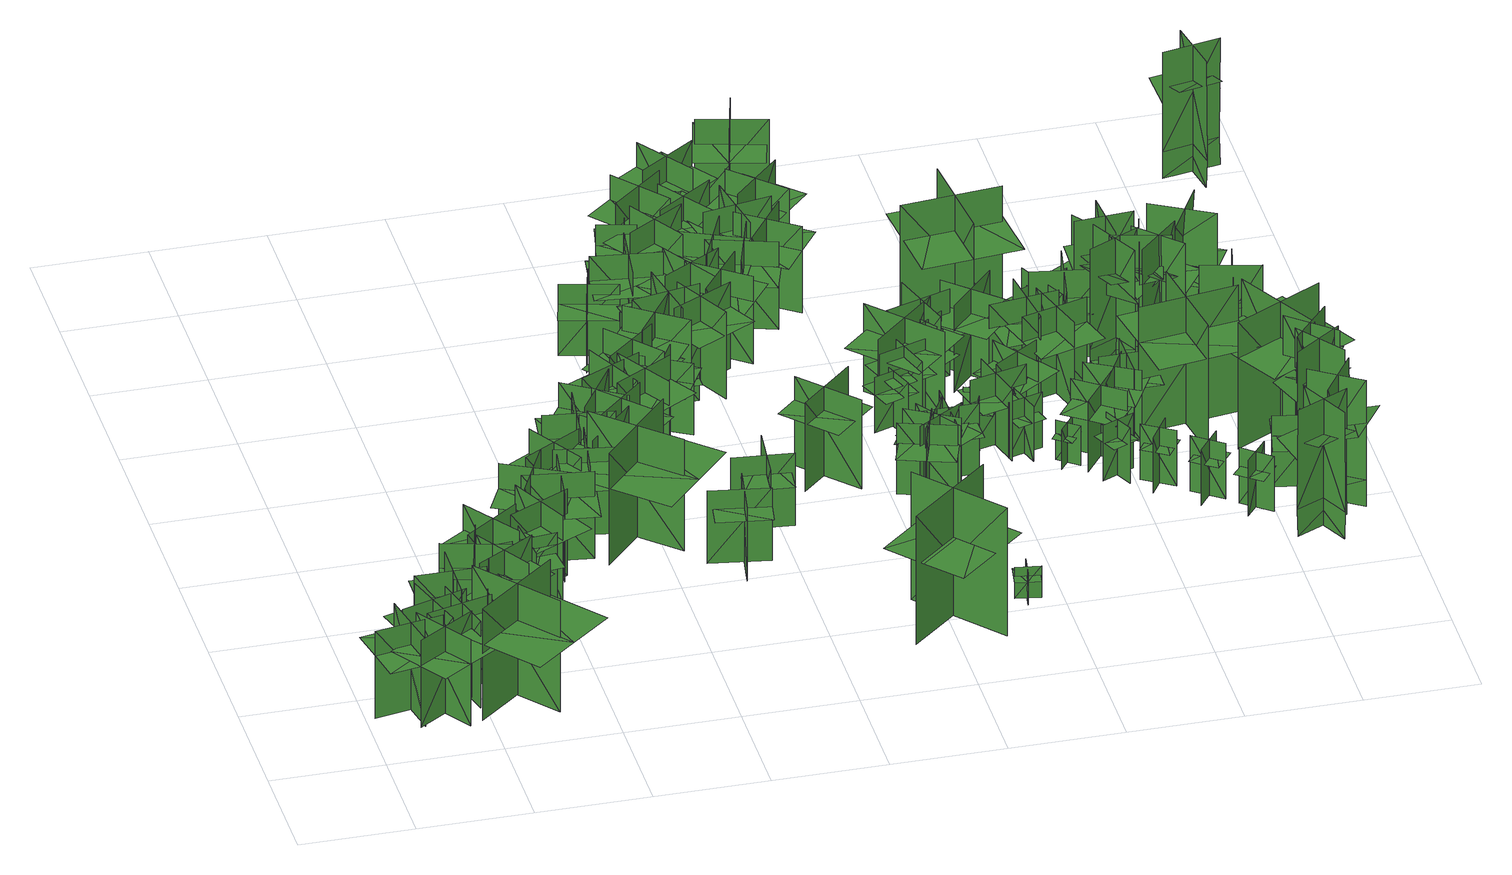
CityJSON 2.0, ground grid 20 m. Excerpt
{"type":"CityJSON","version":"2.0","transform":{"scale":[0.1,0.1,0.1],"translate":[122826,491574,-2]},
"CityObjects":{
"tree1":{"type":"SolitaryVegetationObject","geometry":[{"type":"MultiSurface","lod":"1","boundaries":[[[0,1,2]],[[0,2,3]],[[4,5,6]],[[4,6,7]],[[8,9,10]],[[8,10,11]],[[8,11,12]],[[8,12,13]]]}]},
"tree2":{"type":"SolitaryVegetationObject","geometry":[{"type":"MultiSurface","lod":"1","boundaries":[[[14,15,16]],[[14,16,17]],[[18,19,20]],[[18,20,21]],[[22,23,24]],[[22,24,25]],[[22,25,26]],[[22,26,27]]]}]},
"tree3":{"type":"SolitaryVegetationObject","geometry":[{"type":"MultiSurface","lod":"1","boundaries":[[[28,29,30]],[[28,30,31]],[[32,33,34]],[[32,34,35]],[[36,37,38]],[[36,38,39]],[[36,39,40]],[[36,40,41]]]}]},
"tree4":{"type":"SolitaryVegetationObject","geometry":[{"type":"MultiSurface","lod":"1","boundaries":[[[42,43,44]],[[42,44,45]],[[46,47,48]],[[46,48,49]],[[50,51,52]],[[50,52,53]],[[50,53,54]],[[50,54,55]]]}]},
"tree5":{"type":"SolitaryVegetationObject","geometry":[{"type":"MultiSurface","lod":"1","boundaries":[[[56,57,58]],[[56,58,59]],[[60,61,62]],[[60,62,63]],[[64,65,66]],[[64,66,67]],[[64,67,68]],[[64,68,69]]]}]},
"tree6":{"type":"SolitaryVegetationObject","geometry":[{"type":"MultiSurface","lod":"1","boundaries":[[[70,71,72]],[[70,72,73]],[[74,75,76]],[[74,76,77]],[[78,79,80]],[[78,80,81]],[[78,81,82]],[[78,82,83]]]}]},
"tree7":{"type":"SolitaryVegetationObject","geometry":[{"type":"MultiSurface","lod":"1","boundaries":[[[84,85,86]],[[84,86,87]],[[88,89,90]],[[88,90,91]],[[92,93,94]],[[92,94,95]],[[92,95,96]],[[92,96,97]]]}]},
"tree8":{"type":"SolitaryVegetationObject","geometry":[{"type":"MultiSurface","lod":"1","boundaries":[[[98,99,100]],[[98,100,101]],[[102,103,104]],[[102,104,105]],[[106,107,108]],[[106,108,109]],[[106,109,110]],[[106,110,111]]]}]},
"tree9":{"type":"SolitaryVegetationObject","geometry":[{"type":"MultiSurface","lod":"1","boundaries":[[[112,113,114]],[[112,114,115]],[[116,117,118]],[[116,118,119]],[[120,121,122]],[[120,122,123]],[[120,123,124]],[[120,124,125]]]}]},
"tree10":{"type":"SolitaryVegetationObject","geometry":[{"type":"MultiSurface","lod":"1","boundaries":[[[126,127,128]],[[126,128,129]],[[130,131,132]],[[130,132,133]],[[134,135,136]],[[134,136,137]],[[134,137,138]],[[134,138,139]]]}]},
"tree11":{"type":"SolitaryVegetationObject","geometry":[{"type":"MultiSurface","lod":"1","boundaries":[[[140,141,142]],[[140,142,143]],[[144,145,146]],[[144,146,147]],[[148,149,150]],[[148,150,151]],[[148,151,152]],[[148,152,153]]]}]},
"tree12":{"type":"SolitaryVegetationObject","geometry":[{"type":"MultiSurface","lod":"1","boundaries":[[[154,155,156]],[[154,156,157]],[[158,159,160]],[[158,160,161]],[[162,163,164]],[[162,164,165]],[[162,165,166]],[[162,166,167]]]}]},
"tree13":{"type":"SolitaryVegetationObject","geometry":[{"type":"MultiSurface","lod":"1","boundaries":[[[168,169,170]],[[168,170,171]],[[172,173,174]],[[172,174,175]],[[176,177,178]],[[176,178,179]],[[176,179,180]],[[176,180,181]]]}]},
"tree14":{"type":"SolitaryVegetationObject","geometry":[{"type":"MultiSurface","lod":"1","boundaries":[[[182,183,184]],[[182,184,185]],[[186,187,188]],[[186,188,189]],[[190,191,192]],[[190,192,193]],[[190,193,194]],[[190,194,195]]]}]},
"tree15":{"type":"SolitaryVegetationObject","geometry":[{"type":"MultiSurface","lod":"1","boundaries":[[[196,197,198]],[[196,198,199]],[[200,201,202]],[[200,202,203]],[[204,205,206]],[[204,206,207]],[[204,207,208]],[[204,208,209]]]}]},
"tree16":{"type":"SolitaryVegetationObject","geometry":[{"type":"MultiSurface","lod":"1","boundaries":[[[210,211,212]],[[210,212,213]],[[214,215,216]],[[214,216,217]],[[218,219,220]],[[218,220,221]],[[218,221,222]],[[218,222,223]]]}]},
"tree17":{"type":"SolitaryVegetationObject","geometry":[{"type":"MultiSurface","lod":"1","boundaries":[[[224,225,226]],[[224,226,227]],[[228,229,230]],[[228,230,231]],[[232,233,234]],[[232,234,235]],[[232,235,236]],[[232,236,237]]]}]},
"tree18":{"type":"SolitaryVegetationObject","geometry":[{"type":"MultiSurface","lod":"1","boundaries":[[[238,239,240]],[[238,240,241]],[[242,243,244]],[[242,244,245]],[[246,247,248]],[[246,248,249]],[[246,249,250]],[[246,250,251]]]}]},
"tree19":{"type":"SolitaryVegetationObject","geometry":[{"type":"MultiSurface","lod":"1","boundaries":[[[252,253,254]],[[252,254,255]],[[256,257,258]],[[256,258,259]],[[260,261,262]],[[260,262,263]],[[260,263,264]],[[260,264,265]]]}]},
"tree20":{"type":"SolitaryVegetationObject","geometry":[{"type":"MultiSurface","lod":"1","boundaries":[[[266,267,268]],[[266,268,269]],[[270,271,272]],[[270,272,273]],[[274,275,276]],[[274,276,277]],[[274,277,278]],[[274,278,279]]]}]},
"tree21":{"type":"SolitaryVegetationObject","geometry":[{"type":"MultiSurface","lod":"1","boundaries":[[[280,281,282]],[[280,282,283]],[[284,285,286]],[[284,286,287]],[[288,289,290]],[[288,290,291]],[[288,291,292]],[[288,292,293]]]}]},
"tree22":{"type":"SolitaryVegetationObject","geometry":[{"type":"MultiSurface","lod":"1","boundaries":[[[294,295,296]],[[294,296,297]],[[298,299,300]],[[298,300,301]],[[302,303,304]],[[302,304,305]],[[302,305,306]],[[302,306,307]]]}]},
"tree23":{"type":"SolitaryVegetationObject","geometry":[{"type":"MultiSurface","lod":"1","boundaries":[[[308,309,310]],[[308,310,311]],[[312,313,314]],[[312,314,315]],[[316,317,318]],[[316,318,319]],[[316,319,320]],[[316,320,321]]]}]},
"tree24":{"type":"SolitaryVegetationObject","geometry":[{"type":"MultiSurface","lod":"1","boundaries":[[[322,323,324]],[[322,324,325]],[[326,327,328]],[[326,328,329]],[[330,331,332]],[[330,332,333]],[[330,334,335]],[[330,335,331]]]}]},
"tree25":{"type":"SolitaryVegetationObject","geometry":[{"type":"MultiSurface","lod":"1","boundaries":[[[336,337,338]],[[336,338,339]],[[340,341,342]],[[340,342,343]],[[344,345,346]],[[344,346,347]],[[344,347,348]],[[344,348,349]]]}]},
"tree26":{"type":"SolitaryVegetationObject","geometry":[{"type":"MultiSurface","lod":"1","boundaries":[[[350,351,352]],[[350,352,353]],[[354,355,356]],[[354,356,357]],[[358,359,360]],[[358,360,361]],[[358,361,362]],[[358,362,363]]]}]},
"tree27":{"type":"SolitaryVegetationObject","geometry":[{"type":"MultiSurface","lod":"1","boundaries":[[[364,365,366]],[[364,366,367]],[[368,369,370]],[[368,370,371]],[[372,373,374]],[[372,374,375]],[[372,376,377]],[[372,377,373]]]}]},
"tree28":{"type":"SolitaryVegetationObject","geometry":[{"type":"MultiSurface","lod":"1","boundaries":[[[378,379,380]],[[378,380,381]],[[382,383,384]],[[382,384,385]],[[386,387,388]],[[386,388,389]],[[386,389,390]],[[386,390,391]]]}]},
"tree29":{"type":"SolitaryVegetationObject","geometry":[{"type":"MultiSurface","lod":"1","boundaries":[[[392,393,394]],[[392,394,395]],[[396,397,398]],[[396,398,399]],[[400,401,402]],[[400,402,403]],[[400,403,404]],[[400,404,405]]]}]},
"tree30":{"type":"SolitaryVegetationObject","geometry":[{"type":"MultiSurface","lod":"1","boundaries":[[[406,407,408]],[[406,408,409]],[[410,411,412]],[[410,412,413]],[[414,415,416]],[[414,416,417]],[[414,417,418]],[[414,418,419]]]}]},
"tree31":{"type":"SolitaryVegetationObject","geometry":[{"type":"MultiSurface","lod":"1","boundaries":[[[420,421,422]],[[420,422,423]],[[424,425,426]],[[424,426,427]],[[428,429,430]],[[428,430,431]],[[428,431,432]],[[428,432,433]]]}]},
"tree32":{"type":"SolitaryVegetationObject","geometry":[{"type":"MultiSurface","lod":"1","boundaries":[[[434,435,436]],[[434,436,437]],[[438,439,440]],[[438,440,441]],[[442,443,444]],[[442,444,445]],[[442,445,446]],[[442,446,447]]]}]},
"tree33":{"type":"SolitaryVegetationObject","geometry":[{"type":"MultiSurface","lod":"1","boundaries":[[[448,449,450]],[[448,450,451]],[[452,453,454]],[[452,454,455]],[[456,457,458]],[[456,458,459]],[[456,459,460]],[[456,460,461]]]}]},
"tree34":{"type":"SolitaryVegetationObject","geometry":[{"type":"MultiSurface","lod":"1","boundaries":[[[462,463,464]],[[462,464,465]],[[466,467,468]],[[466,468,469]],[[470,471,472]],[[470,472,473]],[[470,474,475]],[[470,475,471]]]}]},
"tree35":{"type":"SolitaryVegetationObject","geometry":[{"type":"MultiSurface","lod":"1","boundaries":[[[476,477,478]],[[476,478,479]],[[480,481,482]],[[480,482,483]],[[484,485,486]],[[484,486,487]],[[484,487,488]],[[484,488,489]]]}]},
"tree36":{"type":"SolitaryVegetationObject","geometry":[{"type":"MultiSurface","lod":"1","boundaries":[[[490,491,492]],[[490,492,493]],[[494,495,496]],[[494,496,497]],[[498,499,500]],[[498,500,501]],[[498,501,502]],[[498,502,503]]]}]},
"tree37":{"type":"SolitaryVegetationObject","geometry":[{"type":"MultiSurface","lod":"1","boundaries":[[[504,505,506]],[[504,506,507]],[[508,509,510]],[[508,510,511]],[[512,513,514]],[[512,514,515]],[[512,516,517]],[[512,517,513]]]}]},
"tree38":{"type":"SolitaryVegetationObject","geometry":[{"type":"MultiSurface","lod":"1","boundaries":[[[518,519,520]],[[518,520,521]],[[522,523,524]],[[522,524,525]],[[526,527,528]],[[526,528,529]],[[526,529,530]],[[526,530,531]]]}]},
"tree39":{"type":"SolitaryVegetationObject","geometry":[{"type":"MultiSurface","lod":"1","boundaries":[[[532,533,534]],[[532,534,535]],[[536,537,538]],[[536,538,539]],[[540,541,542]],[[540,542,543]],[[540,543,544]],[[540,544,545]]]}]},
"tree40":{"type":"SolitaryVegetationObject","geometry":[{"type":"MultiSurface","lod":"1","boundaries":[[[546,547,548]],[[546,548,549]],[[550,551,552]],[[550,552,553]],[[554,555,556]],[[554,556,557]],[[554,557,558]],[[554,558,559]]]}]},
"tree41":{"type":"SolitaryVegetationObject","geometry":[{"type":"MultiSurface","lod":"1","boundaries":[[[560,561,562]],[[560,562,563]],[[564,565,566]],[[564,566,567]],[[568,569,570]],[[568,570,571]],[[568,571,572]],[[568,572,573]]]}]},
"tree42":{"type":"SolitaryVegetationObject","geometry":[{"type":"MultiSurface","lod":"1","boundaries":[[[574,575,576]],[[574,576,577]],[[578,579,580]],[[578,580,581]],[[582,583,584]],[[582,584,585]],[[582,585,586]],[[582,586,587]]]}]},
"tree43":{"type":"SolitaryVegetationObject","geometry":[{"type":"MultiSurface","lod":"1","boundaries":[[[588,589,590]],[[588,590,591]],[[592,593,594]],[[592,594,595]],[[596,597,598]],[[596,598,599]],[[596,599,600]],[[596,600,601]]]}]},
"tree44":{"type":"SolitaryVegetationObject","geometry":[{"type":"MultiSurface","lod":"1","boundaries":[[[602,603,604]],[[602,604,605]],[[606,607,608]],[[606,608,609]],[[610,611,612]],[[610,612,613]],[[610,613,614]],[[610,614,615]]]}]},
"tree45":{"type":"SolitaryVegetationObject","geometry":[{"type":"MultiSurface","lod":"1","boundaries":[[[616,617,618]],[[616,618,619]],[[620,621,622]],[[620,622,623]],[[624,625,626]],[[624,626,627]],[[624,627,628]],[[624,628,629]]]}]},
"tree46":{"type":"SolitaryVegetationObject","geometry":[{"type":"MultiSurface","lod":"1","boundaries":[[[630,631,632]],[[630,632,633]],[[634,635,636]],[[634,636,637]],[[638,639,640]],[[638,640,641]],[[638,641,642]],[[638,642,643]]]}]},
"tree47":{"type":"SolitaryVegetationObject","geometry":[{"type":"MultiSurface","lod":"1","boundaries":[[[644,645,646]],[[644,646,647]],[[648,649,650]],[[648,650,651]],[[652,653,654]],[[652,654,655]],[[652,655,656]],[[652,656,657]]]}]},
"tree48":{"type":"SolitaryVegetationObject","geometry":[{"type":"MultiSurface","lod":"1","boundaries":[[[658,659,660]],[[658,660,661]],[[662,663,664]],[[662,664,665]],[[666,667,668]],[[666,668,669]],[[666,669,670]],[[666,670,671]]]}]},
"tree49":{"type":"SolitaryVegetationObject","geometry":[{"type":"MultiSurface","lod":"1","boundaries":[[[672,673,674]],[[672,674,675]],[[676,677,678]],[[676,678,679]],[[680,681,682]],[[680,682,683]],[[680,683,684]],[[680,684,685]]]}]},
"tree50":{"type":"SolitaryVegetationObject","geometry":[{"type":"MultiSurface","lod":"1","boundaries":[[[686,687,688]],[[686,688,689]],[[690,691,692]],[[690,692,693]],[[694,695,696]],[[694,696,697]],[[694,697,698]],[[694,698,699]]]}]},
"tree51":{"type":"SolitaryVegetationObject","geometry":[{"type":"MultiSurface","lod":"1","boundaries":[[[700,701,702]],[[700,702,703]],[[704,705,706]],[[704,706,707]],[[708,709,710]],[[708,710,711]],[[708,711,712]],[[708,712,713]]]}]},
"tree52":{"type":"SolitaryVegetationObject","geometry":[{"type":"MultiSurface","lod":"1","boundaries":[[[714,715,716]],[[714,716,717]],[[718,719,720]],[[718,720,721]],[[722,723,724]],[[722,724,725]],[[722,725,726]],[[722,726,727]]]}]},
"tree53":{"type":"SolitaryVegetationObject","geometry":[{"type":"MultiSurface","lod":"1","boundaries":[[[728,729,730]],[[728,730,731]],[[732,733,734]],[[732,734,735]],[[736,737,738]],[[736,738,739]],[[736,739,740]],[[736,740,741]]]}]},
"tree54":{"type":"SolitaryVegetationObject","geometry":[{"type":"MultiSurface","lod":"1","boundaries":[[[742,743,744]],[[742,744,745]],[[746,747,748]],[[746,748,749]],[[750,751,752]],[[750,752,753]],[[750,753,754]],[[750,754,755]]]}]},
"tree55":{"type":"SolitaryVegetationObject","geometry":[{"type":"MultiSurface","lod":"1","boundaries":[[[756,757,758]],[[756,758,759]],[[760,761,762]],[[760,762,763]],[[764,765,766]],[[764,766,767]],[[764,767,768]],[[764,768,769]]]}]},
"tree56":{"type":"SolitaryVegetationObject","geometry":[{"type":"MultiSurface","lod":"1","boundaries":[[[770,771,772]],[[770,772,773]],[[774,775,776]],[[774,776,777]],[[778,779,780]],[[778,780,781]],[[778,781,782]],[[778,782,783]]]}]},
"tree57":{"type":"SolitaryVegetationObject","geometry":[{"type":"MultiSurface","lod":"1","boundaries":[[[784,785,786]],[[784,786,787]],[[788,789,790]],[[788,790,791]],[[792,793,794]],[[792,794,795]],[[792,795,796]],[[792,796,797]]]}]},
"tree58":{"type":"SolitaryVegetationObject","geometry":[{"type":"MultiSurface","lod":"1","boundaries":[[[798,799,800]],[[798,800,801]],[[802,803,804]],[[802,804,805]],[[806,807,803]],[[806,803,802]],[[808,809,799]],[[808,799,798]],[[798,799,810]],[[798,810,811]],[[798,812,813]],[[798,813,799]]]}]},
"tree59":{"type":"SolitaryVegetationObject","geometry":[{"type":"MultiSurface","lod":"1","boundaries":[[[814,815,816]],[[814,816,817]],[[818,819,820]],[[818,820,821]],[[822,823,824]],[[822,824,825]],[[822,825,826]],[[822,826,827]]]}]},
"tree60":{"type":"SolitaryVegetationObject","geometry":[{"type":"MultiSurface","lod":"1","boundaries":[[[828,829,830]],[[828,830,831]],[[832,833,834]],[[832,834,835]],[[836,837,838]],[[836,838,839]],[[836,839,840]],[[836,840,841]]]}]},
"tree61":{"type":"SolitaryVegetationObject","geometry":[{"type":"MultiSurface","lod":"1","boundaries":[[[842,843,844]],[[842,844,845]],[[846,847,848]],[[846,848,849]],[[850,851,852]],[[850,852,853]],[[850,853,854]],[[850,854,855]]]}]},
"tree62":{"type":"SolitaryVegetationObject","geometry":[{"type":"MultiSurface","lod":"1","boundaries":[[[856,857,858]],[[856,858,859]],[[860,861,862]],[[860,862,863]],[[864,865,866]],[[864,866,867]],[[864,867,868]],[[864,868,869]]]}]},
"tree63":{"type":"SolitaryVegetationObject","geometry":[{"type":"MultiSurface","lod":"1","boundaries":[[[870,871,872]],[[870,872,873]],[[874,875,876]],[[874,876,877]],[[878,879,880]],[[878,880,881]],[[878,881,882]],[[878,882,883]]]}]},
"tree64":{"type":"SolitaryVegetationObject","geometry":[{"type":"MultiSurface","lod":"1","boundaries":[[[884,885,886]],[[884,886,887]],[[888,889,890]],[[888,890,891]],[[892,893,894]],[[892,894,895]],[[892,895,896]],[[892,896,897]]]}]},
"tree65":{"type":"SolitaryVegetationObject","geometry":[{"type":"MultiSurface","lod":"1","boundaries":[[[898,899,900]],[[898,900,901]],[[902,903,904]],[[902,904,905]],[[906,907,908]],[[906,908,909]],[[906,909,910]],[[906,910,911]]]}]},
"tree66":{"type":"SolitaryVegetationObject","geometry":[{"type":"MultiSurface","lod":"1","boundaries":[[[912,913,914]],[[912,914,915]],[[916,917,918]],[[916,918,919]],[[920,921,922]],[[920,922,923]],[[920,923,924]],[[920,924,925]]]}]},
"tree67":{"type":"SolitaryVegetationObject","geometry":[{"type":"MultiSurface","lod":"1","boundaries":[[[926,927,928]],[[926,928,929]],[[930,931,932]],[[930,932,933]],[[934,935,936]],[[934,936,937]],[[934,937,938]],[[934,938,939]]]}]},
"tree68":{"type":"SolitaryVegetationObject","geometry":[{"type":"MultiSurface","lod":"1","boundaries":[[[940,941,942]],[[940,942,943]],[[944,945,946]],[[944,946,947]],[[948,949,950]],[[948,950,951]],[[948,951,952]],[[948,952,953]]]}]},
"tree69":{"type":"SolitaryVegetationObject","geometry":[{"type":"MultiSurface","lod":"1","boundaries":[[[954,955,956]],[[954,956,957]],[[958,959,960]],[[958,960,961]],[[962,963,964]],[[962,964,965]],[[962,965,966]],[[962,966,967]]]}]},
"tree70":{"type":"SolitaryVegetationObject","geometry":[{"type":"MultiSurface","lod":"1","boundaries":[[[968,969,970]],[[968,970,971]],[[972,973,974]],[[972,974,975]],[[976,977,978]],[[976,978,979]],[[976,979,980]],[[976,980,981]]]}]},
"tree71":{"type":"SolitaryVegetationObject","geometry":[{"type":"MultiSurface","lod":"1","boundaries":[[[982,983,984]],[[982,984,985]],[[986,987,988]],[[986,988,989]],[[990,991,992]],[[990,992,993]],[[990,993,994]],[[990,994,995]]]}]},
"tree72":{"type":"SolitaryVegetationObject","geometry":[{"type":"MultiSurface","lod":"1","boundaries":[[[996,997,998]],[[996,998,999]],[[1000,1001,1002]],[[1000,1002,1003]],[[1004,1005,1006]],[[1004,1006,1007]],[[1004,1007,1008]],[[1004,1008,1009]]]}]},
"tree73":{"type":"SolitaryVegetationObject","geometry":[{"type":"MultiSurface","lod":"1","boundaries":[[[1010,1011,1012]],[[1010,1012,1013]],[[1014,1015,1016]],[[1014,1016,1017]],[[1018,1019,1020]],[[1018,1020,1021]],[[1018,1021,1022]],[[1018,1022,1023]]]}]},
"tree74":{"type":"SolitaryVegetationObject","geometry":[{"type":"MultiSurface","lod":"1","boundaries":[[[1024,1025,1026]],[[1024,1026,1027]],[[1028,1029,1030]],[[1028,1030,1031]],[[1032,1033,1034]],[[1032,1034,1035]],[[1032,1035,1036]],[[1032,1036,1037]]]}]},
"tree75":{"type":"SolitaryVegetationObject","geometry":[{"type":"MultiSurface","lod":"1","boundaries":[[[1038,1039,1040]],[[1038,1040,1041]],[[1042,1043,1044]],[[1042,1044,1045]],[[1046,1047,1048]],[[1046,1048,1049]],[[1046,1049,1050]],[[1046,1050,1051]]]}]},
"tree76":{"type":"SolitaryVegetationObject","geometry":[{"type":"MultiSurface","lod":"1","boundaries":[[[1052,1053,1054]],[[1052,1054,1055]],[[1056,1057,1058]],[[1056,1058,1059]],[[1060,1061,1062]],[[1060,1062,1063]],[[1060,1063,1064]],[[1060,1064,1065]]]}]},
"tree77":{"type":"SolitaryVegetationObject","geometry":[{"type":"MultiSurface","lod":"1","boundaries":[[[1066,1067,1068]],[[1066,1068,1069]],[[1070,1071,1072]],[[1070,1072,1073]],[[1074,1075,1076]],[[1074,1076,1077]],[[1074,1077,1078]],[[1074,1078,1079]]]}]},
"tree78":{"type":"SolitaryVegetationObject","geometry":[{"type":"MultiSurface","lod":"1","boundaries":[[[1080,1081,1082]],[[1080,1082,1083]],[[1084,1085,1086]],[[1084,1086,1087]],[[1088,1089,1090]],[[1088,1090,1091]],[[1088,1091,1092]],[[1088,1092,1093]]]}]},
"tree79":{"type":"SolitaryVegetationObject","geometry":[{"type":"MultiSurface","lod":"1","boundaries":[[[1094,1095,1096]],[[1094,1096,1097]],[[1098,1099,1100]],[[1098,1100,1101]],[[1102,1103,1099]],[[1102,1099,1098]],[[1104,1105,1095]],[[1104,1095,1094]],[[1106,1107,1108]],[[1106,1108,1109]],[[1110,1111,1112]],[[1110,1112,1113]]]}]},
"tree80":{"type":"SolitaryVegetationObject","geometry":[{"type":"MultiSurface","lod":"1","boundaries":[[[1114,1115,1116]],[[1114,1116,1117]],[[1118,1119,1120]],[[1118,1120,1121]],[[1122,1123,1124]],[[1122,1124,1125]],[[1122,1125,1126]],[[1122,1126,1127]]]}]},
"tree81":{"type":"SolitaryVegetationObject","geometry":[{"type":"MultiSurface","lod":"1","boundaries":[[[1128,1129,1130]],[[1128,1130,1131]],[[1132,1133,1134]],[[1132,1134,1135]],[[1136,1137,1133]],[[1136,1133,1132]],[[1138,1139,1129]],[[1138,1129,1128]],[[1140,1141,1142]],[[1140,1142,1143]],[[1144,1145,1146]],[[1144,1146,1147]]]}]},
"tree82":{"type":"SolitaryVegetationObject","geometry":[{"type":"MultiSurface","lod":"1","boundaries":[[[1148,1149,1150]],[[1148,1150,1151]],[[1152,1153,1154]],[[1152,1154,1155]],[[1156,1157,1153]],[[1156,1153,1152]],[[1158,1159,1149]],[[1158,1149,1148]],[[1160,1161,1162]],[[1160,1162,1163]],[[1164,1165,1166]],[[1164,1166,1167]]]}]},
"tree83":{"type":"SolitaryVegetationObject","geometry":[{"type":"MultiSurface","lod":"1","boundaries":[[[1168,1169,1170]],[[1168,1170,1171]],[[1172,1173,1174]],[[1172,1174,1175]],[[1176,1177,1173]],[[1176,1173,1172]],[[1178,1179,1169]],[[1178,1169,1168]],[[1180,1181,1182]],[[1180,1182,1183]],[[1184,1185,1186]],[[1184,1186,1187]]]}]},
"tree84":{"type":"SolitaryVegetationObject","geometry":[{"type":"MultiSurface","lod":"1","boundaries":[[[1188,1189,1190]],[[1188,1190,1191]],[[1192,1193,1194]],[[1192,1194,1195]],[[1196,1197,1193]],[[1196,1193,1192]],[[1198,1199,1189]],[[1198,1189,1188]],[[1188,1189,1200]],[[1188,1200,1201]],[[1188,1202,1203]],[[1188,1203,1189]]]}]},
"tree85":{"type":"SolitaryVegetationObject","geometry":[{"type":"MultiSurface","lod":"1","boundaries":[[[1204,1205,1206]],[[1204,1206,1207]],[[1208,1209,1210]],[[1208,1210,1211]],[[1212,1213,1214]],[[1212,1214,1215]],[[1212,1215,1216]],[[1212,1216,1217]]]}]},
"tree86":{"type":"SolitaryVegetationObject","geometry":[{"type":"MultiSurface","lod":"1","boundaries":[[[1218,1219,1220]],[[1218,1220,1221]],[[1222,1223,1224]],[[1222,1224,1225]],[[1226,1227,1223]],[[1226,1223,1222]],[[1228,1229,1219]],[[1228,1219,1218]],[[1230,1231,1232]],[[1230,1232,1233]],[[1234,1235,1236]],[[1234,1236,1237]]]}]},
"tree87":{"type":"SolitaryVegetationObject","geometry":[{"type":"MultiSurface","lod":"1","boundaries":[[[1238,1239,1240]],[[1238,1240,1241]],[[1242,1243,1244]],[[1242,1244,1245]],[[1246,1247,1243]],[[1246,1243,1242]],[[1248,1249,1239]],[[1248,1239,1238]],[[1250,1251,1252]],[[1250,1252,1253]],[[1254,1255,1256]],[[1254,1256,1257]]]}]},
"tree88":{"type":"SolitaryVegetationObject","geometry":[{"type":"MultiSurface","lod":"1","boundaries":[[[1258,1259,1260]],[[1258,1260,1261]],[[1262,1263,1264]],[[1262,1264,1265]],[[1266,1267,1263]],[[1266,1263,1262]],[[1268,1269,1259]],[[1268,1259,1258]],[[1270,1271,1272]],[[1270,1272,1273]],[[1274,1275,1276]],[[1274,1276,1277]]]}]},
"tree89":{"type":"SolitaryVegetationObject","geometry":[{"type":"MultiSurface","lod":"1","boundaries":[[[1278,1279,1280]],[[1278,1280,1281]],[[1282,1283,1284]],[[1282,1284,1285]],[[1286,1287,1283]],[[1286,1283,1282]],[[1288,1289,1279]],[[1288,1279,1278]],[[1290,1291,1292]],[[1290,1292,1293]],[[1294,1295,1296]],[[1294,1296,1297]]]}]},
"tree90":{"type":"SolitaryVegetationObject","geometry":[{"type":"MultiSurface","lod":"1","boundaries":[[[1298,1299,1300]],[[1298,1300,1301]],[[1302,1303,1304]],[[1302,1304,1305]],[[1306,1307,1303]],[[1306,1303,1302]],[[1308,1309,1299]],[[1308,1299,1298]],[[1310,1311,1312]],[[1310,1312,1313]],[[1314,1315,1316]],[[1314,1316,1317]]]}]},
"tree91":{"type":"SolitaryVegetationObject","geometry":[{"type":"MultiSurface","lod":"1","boundaries":[[[1318,1319,1320]],[[1318,1320,1321]],[[1322,1323,1324]],[[1322,1324,1325]],[[1326,1327,1328]],[[1326,1328,1329]],[[1326,1329,1330]],[[1326,1330,1331]]]}]},
"tree92":{"type":"SolitaryVegetationObject","geometry":[{"type":"MultiSurface","lod":"1","boundaries":[[[1332,1333,1334]],[[1332,1334,1335]],[[1336,1337,1338]],[[1336,1338,1339]],[[1340,1341,1337]],[[1340,1337,1336]],[[1342,1343,1333]],[[1342,1333,1332]],[[1332,1333,1344]],[[1332,1344,1345]],[[1332,1346,1347]],[[1332,1347,1333]]]}]},
"tree93":{"type":"SolitaryVegetationObject","geometry":[{"type":"MultiSurface","lod":"1","boundaries":[[[1348,1349,1350]],[[1348,1350,1351]],[[1352,1353,1354]],[[1352,1354,1355]],[[1356,1357,1353]],[[1356,1353,1352]],[[1358,1359,1349]],[[1358,1349,1348]],[[1360,1361,1362]],[[1360,1362,1363]],[[1364,1365,1366]],[[1364,1366,1367]]]}]}
},
"vertices":[
[89,91,10],[66,210,10],[66,210,179],[89,91,179],[135,157,10],[15,135,10],[15,135,179],[135,157,179],[135,157,132],[124,217,132],[4,195,132],[15,135,132],[26,75,132],[146,97,132],
[79,81,16],[181,148,16],[181,148,185],[79,81,185],[159,65,16],[92,166,16],[92,166,185],[159,65,185],[159,65,137],[209,98,137],[142,200,137],[92,166,137],[41,133,137],[108,31,137],
[113,260,10],[149,144,10],[149,144,179],[113,260,179],[75,188,10],[191,225,10],[191,225,179],[75,188,179],[75,188,132],[93,130,132],[209,166,132],[191,225,132],[173,283,132],[57,247,132],
[228,194,13],[110,163,13],[110,163,182],[228,194,182],[158,235,13],[189,118,13],[189,118,182],[158,235,182],[158,235,135],[99,220,135],[130,102,135],[189,118,135],[248,133,135],[217,251,135],
[240,282,10],[118,283,10],[118,283,179],[240,282,179],[184,340,10],[182,219,10],[182,219,179],[184,340,179],[184,340,132],[123,341,132],[121,219,132],[182,219,132],[243,218,132],[244,339,132],
[330,211,6],[330,211,223],[186,92,223],[186,92,6],[315,85,6],[315,85,223],[201,224,223],[201,224,6],[333,64,152],[405,123,152],[263,296,152],[190,237,152],[118,177,152],[261,4,152],
[178,257,10],[295,226,10],[295,226,179],[178,257,179],[218,187,10],[249,304,10],[249,304,179],[218,187,179],[218,187,132],[277,171,132],[308,289,132],[249,304,132],[190,320,132],[159,202,132],
[252,406,11],[220,288,11],[220,288,180],[252,406,180],[181,366,11],[299,334,11],[299,334,180],[181,366,180],[181,366,133],[165,307,133],[282,275,133],[299,334,133],[315,392,133],[197,425,133],
[230,290,11],[334,353,11],[334,353,181],[230,290,181],[308,270,11],[246,375,11],[246,375,181],[308,270,181],[308,270,133],[360,301,133],[298,406,133],[246,375,133],[194,343,133],[256,239,133],
[317,370,11],[247,469,11],[247,469,181],[317,370,181],[331,450,11],[232,379,11],[232,379,181],[331,450,181],[331,450,133],[296,499,133],[197,429,133],[232,379,133],[267,330,133],[367,400,133],
[287,380,15],[386,390,15],[386,390,154],[287,380,154],[338,338,15],[328,437,15],[328,437,154],[338,338,154],[338,338,115],[388,343,115],[378,442,115],[328,437,115],[278,432,115],[288,333,115],
[359,468,13],[313,498,13],[313,498,90],[359,468,90],[352,504,13],[322,458,13],[322,458,90],[352,504,90],[352,504,69],[329,519,69],[299,473,69],[322,458,69],[345,443,69],[375,489,69],
[398,398,11],[345,508,11],[345,508,180],[398,398,180],[425,475,11],[316,421,11],[316,421,180],[425,475,180],[425,475,132],[399,529,132],[289,476,132],[316,421,132],[342,367,132],[452,420,132],
[411,600,11],[357,491,11],[357,491,181],[411,600,181],[334,575,11],[443,521,11],[443,521,181],[334,575,181],[334,575,133],[307,520,133],[416,466,133],[443,521,133],[470,575,133],[361,629,133],
[481,514,11],[361,531,11],[361,531,181],[481,514,181],[433,579,11],[416,458,11],[416,458,181],[433,579,181],[433,579,133],[373,587,133],[355,467,133],[416,458,133],[476,450,133],[493,570,133],
[487,646,11],[382,584,11],[382,584,180],[487,646,180],[408,666,11],[470,562,11],[470,562,180],[408,666,180],[408,666,132],[356,635,132],[418,530,132],[470,562,132],[523,593,132],[461,697,132],
[430,594,12],[550,575,12],[550,575,181],[430,594,181],[477,528,12],[496,648,12],[496,648,181],[477,528,181],[477,528,134],[537,518,134],[556,638,134],[496,648,134],[436,658,134],[417,537,134],
[438,701,11],[559,685,11],[559,685,180],[438,701,180],[488,637,11],[503,757,11],[503,757,180],[488,637,180],[488,637,133],[548,629,133],[564,749,133],[503,757,133],[443,765,133],[427,644,133],
[498,685,12],[587,602,12],[587,602,181],[498,685,181],[500,604,12],[583,693,12],[583,693,181],[500,604,181],[500,604,134],[545,563,134],[628,652,134],[583,693,134],[538,735,134],[456,646,134],
[627,634,7],[627,634,224],[501,496,224],[501,496,7],[630,507,7],[630,507,224],[497,630,224],[497,630,7],[651,489,154],[714,558,154],[549,710,154],[485,641,154],[422,572,154],[587,420,154],
[513,709,10],[579,812,10],[579,812,179],[513,709,179],[592,726,10],[490,792,10],[490,792,179],[592,726,179],[592,726,131],[625,777,131],[523,843,131],[490,792,131],[457,741,131],[560,675,131],
[618,756,13],[529,672,13],[529,672,182],[618,756,182],[537,759,13],[620,670,13],[620,670,182],[537,759,182],[537,759,135],[492,717,135],[576,628,135],[620,670,135],[664,711,135],[581,800,135],
[640,851,8],[531,797,8],[531,797,177],[640,851,177],[563,878,8],[617,769,8],[617,769,177],[563,878,177],[563,878,130],[509,851,130],[563,742,130],[617,769,130],[672,796,130],[618,905,130],
[654,445,18],[759,428,18],[759,428,159],[654,445,159],[704,377,18],[721,482,18],[721,482,159],[704,377,159],[663,444,123],[759,428,123],[766,469,123],[670,485,123],[656,402,123],[752,387,123],
[665,745,14],[603,849,14],[603,849,183],[665,745,183],[686,823,14],[581,761,14],[581,761,183],[686,823,183],[686,823,136],[655,875,136],[550,813,136],[581,761,136],[612,709,136],[717,771,136],
[681,928,9],[590,848,9],[590,848,178],[681,928,178],[601,934,9],[681,843,9],[681,843,178],[601,934,178],[601,934,131],[555,894,131],[635,803,131],[681,843,131],[726,883,131],[646,974,131],
[782,593,13],[771,487,13],[771,487,154],[782,593,154],[717,540,13],[823,529,13],[823,529,154],[717,540,154],[781,584,117],[771,487,117],[813,483,117],[822,580,117],[739,588,117],[729,492,117],
[705,897,15],[656,811,15],[656,811,154],[705,897,154],[641,880,15],[728,831,15],[728,831,154],[641,880,154],[641,880,115],[616,837,115],[703,788,115],[728,831,115],[752,874,115],[666,924,115],
[631,1158,11],[605,1062,11],[605,1062,149],[631,1158,149],[573,1125,11],[670,1100,11],[670,1100,149],[573,1125,149],[573,1125,111],[560,1077,111],[657,1051,111],[670,1100,111],[682,1148,111],[586,1173,111],
[647,989,12],[746,919,12],[746,919,181],[647,989,181],[660,909,12],[730,1009,12],[730,1009,181],[660,909,181],[660,909,133],[710,874,133],[780,974,133],[730,1009,133],[680,1044,133],[611,944,133],
[740,905,18],[740,950,18],[740,950,79],[740,905,79],[761,926,18],[717,926,18],[717,926,79],[761,926,79],[761,926,62],[761,948,62],[717,948,62],[717,926,62],[717,904,62],[761,904,62],
[741,959,11],[718,1078,11],[718,1078,180],[741,959,180],[787,1025,11],[667,1003,11],[667,1003,180],[787,1025,180],[787,1025,132],[776,1085,132],[656,1063,132],[667,1003,132],[678,943,132],[798,965,132],
[689,1087,8],[704,1208,8],[704,1208,177],[689,1087,177],[753,1137,8],[632,1152,8],[632,1152,177],[753,1137,177],[753,1137,130],[760,1197,130],[640,1212,130],[632,1152,130],[625,1091,130],[746,1077,130],
[1072,255,15],[927,128,15],[927,128,264],[1072,255,264],[952,262,15],[952,262,264],[1078,117,264],[1078,117,15],[1068,241,168],[941,131,168],[993,72,168],[1119,182,168],[1014,302,168],[888,192,168],
[751,1035,13],[807,927,13],[807,927,182],[751,1035,182],[727,958,13],[835,1014,13],[835,1014,182],[727,958,182],[727,958,134],[755,904,134],[863,960,134],[835,1014,134],[807,1068,134],[699,1012,134],
[731,1316,12],[709,1219,12],[709,1219,151],[731,1316,151],[675,1281,12],[772,1259,12],[772,1259,151],[675,1281,151],[675,1281,112],[664,1232,112],[761,1210,112],[772,1259,112],[783,1308,112],[685,1329,112],
[956,611,12],[867,706,12],[867,706,185],[956,611,185],[959,714,12],[864,625,12],[864,625,185],[959,714,185],[948,619,140],[867,706,140],[830,671,140],[911,584,140],[986,654,140],[905,741,140],
[737,1060,10],[842,1121,10],[842,1121,180],[737,1060,180],[816,1039,10],[754,1144,10],[754,1144,180],[816,1039,180],[816,1039,132],[868,1070,132],[807,1175,132],[754,1144,132],[702,1113,132],[763,1008,132],
[732,1280,11],[796,1176,11],[796,1176,180],[732,1280,180],[713,1201,11],[816,1265,11],[816,1265,180],[713,1201,180],[713,1201,133],[745,1149,133],[848,1213,133],[816,1265,133],[784,1316,133],[681,1253,133],
[876,1022,11],[779,1096,11],[779,1096,181],[876,1022,181],[865,1103,11],[792,1005,11],[792,1005,181],[865,1103,181],[865,1103,133],[816,1139,133],[743,1042,133],[792,1005,133],[840,969,133],[913,1066,133],
[805,1372,10],[712,1293,10],[712,1293,180],[805,1372,180],[724,1379,10],[802,1286,10],[802,1286,180],[724,1379,180],[724,1379,132],[677,1340,132],[756,1247,132],[802,1286,132],[849,1326,132],[770,1418,132],
[867,1213,12],[817,1102,12],[817,1102,181],[867,1213,181],[791,1185,12],[902,1135,12],[902,1135,181],[791,1185,181],[791,1185,134],[766,1130,134],[877,1080,134],[902,1135,134],[927,1190,134],[816,1241,134],
[1114,211,23],[1158,204,23],[1158,204,84],[1114,211,84],[1131,187,23],[1138,231,23],[1138,231,84],[1131,187,84],[1131,187,67],[1153,184,67],[1160,228,67],[1138,231,67],[1116,235,67],[1109,191,67],
[793,1334,11],[862,1234,11],[862,1234,180],[793,1334,180],[778,1255,11],[878,1324,11],[878,1324,180],[778,1255,180],[778,1255,133],[813,1204,133],[913,1274,133],[878,1324,133],[844,1374,133],[744,1305,133],
[1100,537,20],[1005,569,20],[1005,569,159],[1100,537,159],[1071,597,20],[1039,503,20],[1039,503,159],[1071,597,159],[1071,597,120],[1024,613,120],[991,519,120],[1039,503,120],[1086,487,120],[1118,581,120],
[942,1113,11],[827,1151,11],[827,1151,181],[942,1113,181],[906,1186,11],[868,1070,11],[868,1070,181],[906,1186,181],[906,1186,133],[848,1205,133],[810,1089,133],[868,1070,133],[926,1051,133],[964,1167,133],
[1047,543,20],[1097,629,20],[1097,629,158],[1047,543,158],[1111,559,20],[1025,610,20],[1025,610,158],[1111,559,158],[1111,559,119],[1136,602,119],[1051,653,119],[1025,610,119],[1000,567,119],[1086,516,119],
[1040,550,19],[1124,605,19],[1124,605,158],[1040,550,158],[1105,536,19],[1050,620,19],[1050,620,158],[1105,536,158],[1105,536,119],[1147,564,119],[1092,647,119],[1050,620,119],[1009,592,119],[1064,509,119],
[781,1385,7],[881,1453,7],[881,1453,176],[781,1385,176],[861,1369,7],[792,1470,7],[792,1470,176],[861,1369,176],[861,1369,128],[911,1404,128],[842,1504,128],[792,1470,128],[742,1435,128],[810,1335,128],
[843,1225,14],[963,1247,14],[963,1247,184],[843,1225,184],[910,1178,14],[888,1298,14],[888,1298,184],[910,1178,184],[910,1178,136],[970,1189,136],[948,1309,136],[888,1298,136],[828,1287,136],[850,1167,136],
[1037,804,20],[1064,728,20],[1064,728,128],[1037,804,128],[1015,757,20],[1015,757,128],[1092,784,128],[1092,784,20],[1015,757,94],[1026,725,94],[1087,747,94],[1076,779,94],[1065,811,94],[1003,789,94],
[1053,599,17],[1152,601,17],[1152,601,155],[1053,599,155],[1101,553,17],[1098,653,17],[1098,653,155],[1101,553,155],[1101,553,117],[1150,554,117],[1148,654,117],[1098,653,117],[1048,651,117],[1051,552,117],
[972,1233,12],[902,1134,12],[902,1134,181],[972,1233,181],[892,1220,12],[991,1150,12],[991,1150,181],[892,1220,181],[892,1220,134],[857,1170,134],[956,1100,134],[991,1150,134],[1026,1199,134],[927,1270,134],
[1058,837,19],[1090,737,19],[1090,737,159],[1058,837,159],[1028,777,19],[1028,777,159],[1127,809,159],[1127,809,19],[1028,777,115],[1041,735,115],[1121,761,115],[1107,803,115],[1094,844,115],[1014,818,115],
[1026,779,15],[1141,886,15],[1141,886,186],[1026,779,186],[1138,776,15],[1030,891,15],[1030,891,186],[1138,776,186],[1134,781,138],[1184,828,138],[1085,933,138],[1035,886,138],[985,839,138],[1084,734,138],
[909,1342,17],[996,1257,17],[996,1257,186],[909,1342,186],[910,1261,17],[995,1348,17],[995,1348,186],[910,1261,186],[910,1261,139],[953,1219,139],[1038,1306,139],[995,1348,139],[951,1391,139],[866,1304,139],
[1190,714,17],[1164,656,17],[1164,656,125],[1190,714,125],[1150,699,17],[1150,699,125],[1208,673,125],[1208,673,17],[1153,698,90],[1142,674,90],[1188,653,90],[1199,677,90],[1210,701,90],[1163,722,90],
[1158,879,89],[1096,835,89],[1119,803,90],[1181,847,90],[1151,827,89],[1106,889,89],[1103,886,159],[1147,824,159],[1147,824,19],[1103,886,19],[1157,882,19],[1094,838,19],[1096,835,159],[1158,879,159],[1136,911,90],[1074,867,90],
[1178,902,16],[1062,864,16],[1062,864,185],[1178,902,185],[1106,939,16],[1143,823,16],[1143,823,185],[1106,939,185],[1106,939,137],[1048,920,137],[1085,805,137],[1143,823,137],[1201,842,137],[1164,958,137],
[1186,721,20],[1213,620,20],[1213,620,160],[1186,721,160],[1153,663,20],[1153,663,160],[1254,689,160],[1254,689,20],[1153,663,116],[1164,621,116],[1245,642,116],[1234,684,116],[1223,726,116],[1142,705,116],
[899,1507,12],[1017,1476,12],[1017,1476,181],[899,1507,181],[940,1437,12],[971,1555,12],[971,1555,181],[940,1437,181],[940,1437,133],[999,1422,133],[1030,1539,133],[971,1555,133],[912,1570,133],[881,1452,133],
[1209,629,21],[1270,646,21],[1270,646,129],[1209,629,129],[1246,608,21],[1246,608,129],[1228,669,129],[1228,669,21],[1245,611,94],[1270,618,94],[1256,667,94],[1231,659,94],[1206,652,94],[1220,603,94],
[1115,997,15],[1177,992,15],[1177,992,96],[1115,997,96],[1139,968,15],[1139,968,96],[1145,1031,96],[1145,1031,15],[1139,968,68],[1173,965,68],[1179,1027,68],[1145,1031,68],[1111,1034,68],[1105,971,68],
[1274,688,23],[1218,771,23],[1218,771,161],[1274,688,161],[1287,753,23],[1205,697,23],[1205,697,161],[1287,753,161],[1287,753,122],[1259,795,122],[1177,739,122],[1205,697,122],[1233,656,122],[1315,712,122],
[1311,608,22],[1284,572,22],[1284,572,99],[1311,608,99],[1282,604,22],[1282,604,99],[1318,577,99],[1318,577,22],[1283,603,74],[1272,588,74],[1301,566,74],[1312,581,74],[1323,596,74],[1294,618,74],
[1169,930,17],[1259,847,17],[1259,847,186],[1169,930,186],[1172,849,17],[1255,938,17],[1255,938,186],[1172,849,186],[1172,849,139],[1217,808,139],[1299,897,139],[1255,938,139],[1210,980,139],[1127,890,139],
[1357,561,22],[1383,504,22],[1383,504,130],[1357,561,130],[1342,522,22],[1342,522,130],[1399,548,130],[1399,548,22],[1344,523,95],[1355,499,95],[1401,520,95],[1390,544,95],[1379,568,95],[1333,547,95],
[1395,573,19],[1315,633,19],[1315,633,157],[1395,573,157],[1386,639,19],[1326,559,19],[1326,559,157],[1386,639,157],[1386,639,119],[1346,669,119],[1286,589,119],[1326,559,119],[1366,529,119],[1426,609,119],
[1350,855,16],[1229,839,16],[1229,839,185],[1350,855,185],[1286,905,16],[1302,784,16],[1302,784,185],[1286,905,185],[1286,905,138],[1226,897,138],[1242,776,138],[1302,784,138],[1362,793,138],[1346,913,138],
[1311,1079,8],[1135,1062,8],[1135,1062,254],[1311,1079,254],[1220,1154,8],[1238,978,8],[1238,978,254],[1220,1154,254],[1220,1154,185],[1132,1146,185],[1149,970,185],[1238,978,185],[1326,987,185],[1308,1163,185],
[1350,750,18],[1315,867,18],[1315,867,187],[1350,750,187],[1389,821,18],[1272,787,18],[1272,787,187],[1389,821,187],[1389,821,139],[1371,880,139],[1255,845,139],[1272,787,139],[1289,728,139],[1406,763,139],
[1454,474,25],[1401,508,25],[1401,508,133],[1454,474,133],[1445,515,25],[1445,515,133],[1411,462,133],[1411,462,25],[1444,513,98],[1422,527,98],[1394,485,98],[1416,471,98],[1438,456,98],[1466,498,98],
[1433,625,20],[1345,673,20],[1345,673,159],[1433,625,159],[1414,689,20],[1367,601,20],[1367,601,159],[1414,689,159],[1414,689,120],[1371,713,120],[1323,625,120],[1367,601,120],[1410,577,120],[1458,665,120],
[1317,972,20],[1363,878,20],[1363,878,160],[1317,972,160],[1295,908,20],[1295,908,160],[1389,954,160],[1389,954,20],[1295,908,116],[1314,869,116],[1389,906,116],[1370,945,116],[1351,984,116],[1276,947,116],
[1421,728,21],[1421,629,21],[1421,629,159],[1421,728,159],[1374,681,21],[1473,682,21],[1473,682,159],[1374,681,159],[1374,681,120],[1374,632,120],[1473,632,120],[1473,682,120],[1473,732,120],[1374,731,120],
[1523,418,24],[1472,455,24],[1472,455,132],[1523,418,132],[1517,459,24],[1517,459,132],[1479,408,132],[1479,408,24],[1516,457,97],[1494,473,97],[1464,432,97],[1485,416,97],[1507,401,97],[1537,441,97],
[1382,965,16],[1360,839,16],[1360,839,187],[1382,965,187],[1315,917,16],[1315,917,187],[1441,896,187],[1441,896,16],[1315,917,133],[1306,865,133],[1407,848,133],[1416,900,133],[1425,953,133],[1324,970,133],
[1542,403,22],[1591,364,22],[1591,364,130],[1542,403,130],[1547,362,22],[1547,362,130],[1586,411,130],[1586,411,22],[1548,363,95],[1569,347,95],[1600,387,95],[1580,403,95],[1559,419,95],[1527,380,95],
[1427,921,66],[1473,829,66],[1472,828,260],[1425,921,260],[1402,847,66],[1495,894,66],[1494,894,260],[1402,848,260],[1402,848,14],[1494,894,14],[1425,921,14],[1472,828,14],[1426,921,161],[1473,828,161],[1520,852,179],[1473,945,179],[1466,841,191],[1431,910,191],[1396,892,202],[1431,823,202],
[1506,752,14],[1533,577,14],[1533,577,261],[1506,752,261],[1436,658,14],[1611,684,14],[1611,684,261],[1436,658,261],[1436,658,192],[1449,570,192],[1624,597,192],[1611,684,192],[1598,772,192],[1422,745,192],
[1396,935,67],[1499,943,67],[1499,941,262],[1396,934,262],[1455,884,68],[1447,987,68],[1446,987,262],[1454,884,262],[1454,884,16],[1446,987,16],[1396,934,16],[1499,941,16],[1396,934,162],[1499,942,162],[1495,994,181],[1392,987,181],[1485,940,193],[1407,934,193],[1410,895,204],[1488,901,204],
[1611,288,71],[1705,333,71],[1705,331,265],[1612,286,265],[1685,261,71],[1640,355,71],[1639,355,265],[1684,261,265],[1684,261,19],[1639,355,19],[1612,286,19],[1705,331,19],[1612,287,166],[1705,332,166],[1682,379,184],[1589,335,184],[1692,325,196],[1622,292,196],[1639,256,207],[1709,290,207],
[1475,816,66],[1500,917,66],[1501,917,261],[1477,816,261],[1542,857,67],[1442,881,67],[1442,880,261],[1542,856,261],[1542,856,15],[1442,880,15],[1477,816,15],[1501,917,15],[1476,816,161],[1501,917,161],[1450,929,180],[1425,829,180],[1498,903,192],[1480,827,192],[1518,818,202],[1536,894,202],
[1427,1072,97],[1481,996,97],[1520,1024,98],[1467,1100,98],[1491,1062,97],[1415,1009,97],[1418,1004,183],[1494,1058,183],[1494,1058,12],[1418,1004,12],[1424,1070,12],[1478,994,12],[1481,996,183],[1427,1072,183],[1388,1045,98],[1442,969,98],
[1660,473,23],[1641,376,23],[1641,376,161],[1660,473,161],[1605,436,23],[1702,418,23],[1702,418,161],[1605,436,161],[1605,436,123],[1595,388,123],[1693,369,123],[1702,418,123],[1712,467,123],[1614,485,123],
[1485,901,67],[1558,828,67],[1557,827,261],[1484,900,261],[1485,823,67],[1558,896,67],[1557,897,261],[1484,824,261],[1484,824,15],[1557,897,15],[1484,900,15],[1557,827,15],[1484,900,162],[1558,828,162],[1595,865,180],[1521,938,180],[1547,837,192],[1492,892,192],[1464,864,203],[1520,809,203],
[1733,418,70],[1675,332,70],[1674,333,265],[1731,419,265],[1656,404,71],[1742,346,71],[1742,347,265],[1656,404,265],[1656,404,19],[1742,347,19],[1731,419,19],[1674,333,19],[1732,419,165],[1674,333,165],[1718,304,184],[1776,390,184],[1682,345,196],[1725,410,196],[1692,431,207],[1649,366,207],
[1653,457,71],[1737,518,71],[1738,517,265],[1654,456,265],[1731,445,71],[1669,528,71],[1668,528,265],[1730,444,265],[1730,444,19],[1668,528,19],[1654,456,19],[1738,517,19],[1654,456,166],[1737,517,166],[1706,560,184],[1623,499,184],[1726,509,196],[1664,462,196],[1687,431,207],[1749,477,207],
[1564,758,66],[1664,734,66],[1664,732,261],[1563,756,261],[1604,691,66],[1628,792,66],[1627,792,261],[1604,691,261],[1604,691,15],[1627,792,15],[1563,756,15],[1664,732,15],[1563,757,161],[1664,733,161],[1676,784,180],[1575,808,180],[1650,736,192],[1575,753,192],[1566,715,202],[1642,698,202],
[1736,503,70],[1657,569,70],[1658,571,265],[1737,504,265],[1730,581,71],[1663,501,71],[1664,501,265],[1731,580,265],[1731,580,19],[1664,501,19],[1737,504,19],[1658,571,19],[1737,504,165],[1658,570,165],[1624,530,184],[1703,463,184],[1669,561,196],[1728,512,196],[1753,542,207],[1694,591,207],
[1706,549,12],[1622,705,12],[1622,705,258],[1706,549,258],[1741,662,12],[1584,578,12],[1584,578,258],[1741,662,258],[1741,662,189],[1699,740,189],[1543,657,189],[1584,578,189],[1626,500,189],[1782,584,189],
[1538,1009,119],[1642,951,119],[1672,1005,119],[1568,1063,119],[1617,1033,119],[1559,929,119],[1566,926,228],[1623,1030,228],[1623,1030,10],[1566,926,10],[1536,1005,10],[1640,947,10],[1642,951,228],[1538,1009,228],[1509,957,119],[1613,899,119],
[1663,1401,64],[1764,1421,64],[1765,1419,258],[1663,1400,258],[1727,1357,64],[1708,1459,64],[1707,1458,258],[1726,1357,258],[1726,1357,12],[1707,1458,12],[1663,1400,12],[1765,1419,12],[1663,1400,159],[1765,1420,159],[1755,1472,177],[1653,1452,177],[1751,1417,189],[1674,1402,189],[1682,1363,200],[1758,1378,200]
]}
